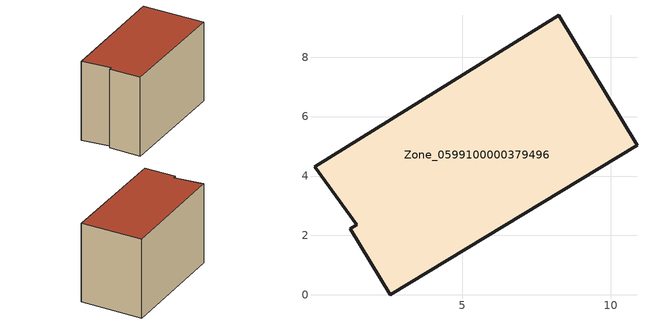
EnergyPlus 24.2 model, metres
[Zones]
Zone_0599100000379496
 floor ground (C_G): 0.03,4.31 8.26,9.41 10.89,5.04 2.58,0 1.24,2.22 1.46,2.35 z0
 wall outside (C_F): 10.89,5.04 8.26,9.41 0.03,4.31 1.46,2.35 1.24,2.22 2.58,0 10.89,5.04 z0:6.6
 roof outside (C_R): 8.26,9.41 0.03,4.31 1.46,2.35 1.24,2.22 2.58,0 10.89,5.04 z6.6
[BUILDING]
Pand.0599100000379496: North Axis=0; Terrain=City; Loads Convergence Tolerance Value=0.04; Temperature Convergence Tolerance Value=0.4; Solar Distribution=FullExterior; Maximum Number of Warmup Days=25; Minimum Number of Warmup Days=1
[Site:Location]
Rotterdam.The.Hague.AP_ZH_NLD Design_Conditions: Latitude=51.96; Longitude=4.45; Time Zone=1; Elevation=-4.5
[SITE:GROUNDTEMPERATURE:BUILDINGSURFACE]
18, 18, 18, 18, 18, 18, 18, 18, 18, 18, 18, 18
[MATERIAL] Thermal Absorptance=0.9; Solar Absorptance=0.7; Visible Absorptance=0.7
Name | Roughness | Thickness | Conductivity | Density | Specific Heat
G.TI.1992-2005 | MediumSmooth | 0.15 | 0.06 | 540 | 1210
F.TI.1992-2005 | Rough | 0.3 | 0.12 | 1920 | 840
R.TI.1992-2005 | MediumRough | 0.2 | 0.08 | 1500 | 1000
[CONSTRUCTION]
C_G: G.TI.1992-2005
C_F: F.TI.1992-2005
C_R: R.TI.1992-2005
[ZONE]
Zone_0599100000379496: Type=1; Multiplier=1; Ceiling Height=Autocalculate; Volume=Autocalculate; Floor Area=autocalculate; Part of Total Floor Area=Yes
[ZONEINFILTRATION:DESIGNFLOWRATE]
Infil_Zone_0599100000379496: Zone or ZoneList or Space or SpaceList=Zone_0599100000379496; Schedule=AlwaysOn; Design Flow Rate Calculation Method=Flow/Area; Flow Rate per Floor Area=0.0015; Constant Term Coefficient=1; Temperature Term Coefficient=0; Velocity Term Coefficient=0; Velocity Squared Term Coefficient=0
[HVACTEMPLATE:ZONE:IDEALLOADSAIRSYSTEM]
Zone_0599100000379496: Maximum Heating Supply Air Temperature=50; Minimum Cooling Supply Air Temperature=13; Maximum Heating Supply Air Humidity Ratio=0.0156; Minimum Cooling Supply Air Humidity Ratio=0.0077; Heating Limit=NoLimit; Cooling Limit=NoLimit; Dehumidification Control Type=ConstantSensibleHeatRatio; Cooling Sensible Heat Ratio=0.7; Dehumidification Setpoint=60; Humidification Control Type=None; Humidification Setpoint=30; Outdoor Air Method=None; Outdoor Air Flow Rate per Person=0.00944; Outdoor Air Flow Rate per Zone Floor Area=0; Outdoor Air Flow Rate per Zone=0; Demand Controlled Ventilation Type=None; Outdoor Air Economizer Type=NoEconomizer; Heat Recovery Type=None; Sensible Heat Recovery Effectiveness=0.7; Latent Heat Recovery Effectiveness=0.65
[ZONECONTROL:THERMOSTAT]
ThermostatControl_Zone_0599100000379496: Zone or ZoneList=Zone_0599100000379496; Control Type Schedule=DualSetpointControlType; Control 1=Thermostat_Zone_0599100000379496; Temperature Difference Between Cutout And Setpoint=0
[THERMOSTATSETPOINT:DUALSETPOINT]
Thermostat_Zone_0599100000379496: Heating Setpoint Temperature Schedule=HeatingSetpoint_Zone_0599100000379496; Cooling Setpoint Temperature Schedule=CoolingSetpoint_Zone_0599100000379496
[SCHEDULE:COMPACT]
HeatingSetpoint_Zone_0599100000379496: Through: 12/31, For: AllDays, Until: 24:00, 21
CoolingSetpoint_Zone_0599100000379496: Through: 12/31, For: AllDays, Until: 24:00, 24
DualSetpointControlType: Through: 12/31, For: AllDays, Until: 24:00, 4
AlwaysOn: Through: 12/31, For: AllDays, Until: 24:00, 1
